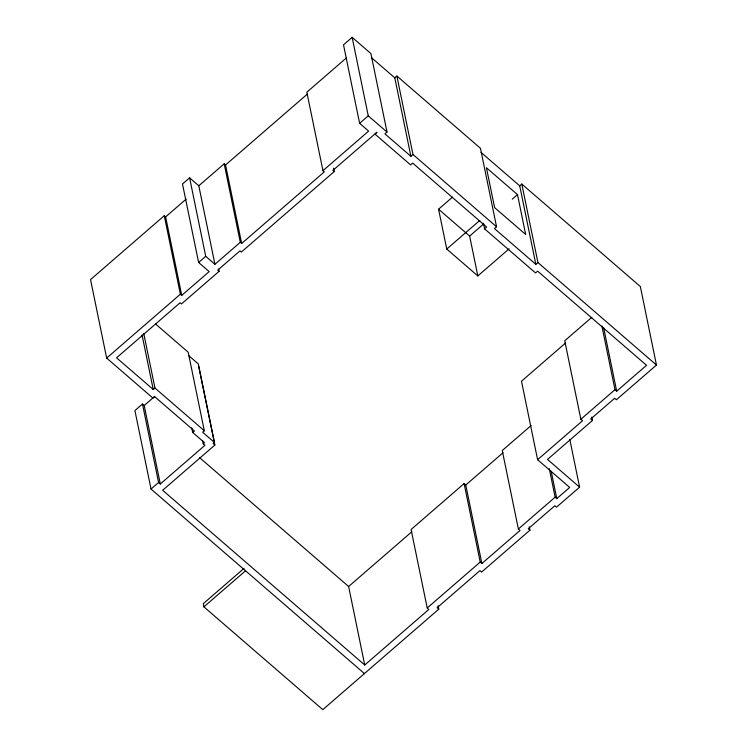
<?xml version="1.0" encoding="UTF-8"?>
<svg xmlns="http://www.w3.org/2000/svg" width="747" height="747" viewBox="0 0 747 747"><rect width="100%" height="100%" fill="white"/><g stroke="black" fill="none" stroke-linecap="round" stroke-linejoin="round"><path stroke-width="1.12" d="M198.805 185.788L224.193 163.798L240.301 242.289L214.921 264.279L198.805 185.788L189.607 177.833L182.501 183.995L198.609 262.486L209.169 271.609L181.745 295.373L180.382 294.197L164.275 215.706L90.536 279.583L106.653 358.074L152.948 398.095L154.648 396.62L194.397 430.991L192.689 432.466L204.538 442.71L203.231 443.839L204.939 445.324L160.306 484L158.588 482.515L142.481 404.024L134.918 410.57L151.034 489.061L364.433 673.579M410.897 156.319L394.789 77.828L396.872 76.026L412.979 154.508L410.897 156.319L384.938 133.872L387.021 132.07L370.914 53.579L352.145 37.35L343.508 44.829L359.615 123.32L368.626 131.108L322.947 170.68L324.31 171.857L241.664 243.466L240.301 242.289M346.365 57.949L306.84 92.189L322.947 170.68M181.745 295.373L165.629 216.882L186.199 199.066M241.664 243.466L225.547 164.975L307.316 94.131M198.609 262.486L205.724 256.324L189.607 177.833M359.615 123.32L368.252 115.841L352.145 37.35M106.653 358.074L180.382 294.197M218.61 269.069L219.076 271.338L181.437 303.954L180.083 302.778L116.56 357.804L153.247 389.523L154.956 388.038L143.741 333.442M333.517 168.178L334.217 171.586L241.356 252.038L240.002 250.861L217.722 270.162L219.076 271.338M160.306 484L144.19 405.509L154.694 396.405M509.146 248.798L477.828 275.932L446.762 249.059L438.573 209.207L452.495 197.143M155.591 324.03L188.197 352.229L204.304 430.72L202.605 432.196L214.445 442.439L213.138 443.569L214.856 445.053L162.659 490.275L364.732 664.998L428.871 609.431L427.209 607.993L411.093 529.502L464.111 483.58L465.773 485.018L481.88 563.509L520.033 530.454L518.371 529.016L502.255 450.525L531.145 425.501M151.034 489.061L158.588 482.515M446.762 249.059L479.817 220.421M521.808 184.051L537.924 262.542L535.842 264.345L519.725 185.863L521.808 184.051L640.347 286.549L656.464 365.04L616.387 399.757L614.669 398.272L590.765 418.983L592.483 420.458L547.514 459.424L579.597 487.165L556.496 507.176L554.834 505.747L528.278 528.745L529.94 530.183L481.582 572.081L479.919 570.652L437.116 607.722L438.778 609.16L322.797 709.65L203.912 606.853L203.259 603.697L244.036 568.374M477.828 275.932L469.648 236.071L483.57 224.007M512.274 199.141L517.494 194.612L486.428 167.748L494.607 207.61L525.673 234.474L517.494 194.612M601.895 325.991L614.977 389.691L616.686 391.176L646.547 365.311L537.616 271.124L535.534 272.926L484.56 228.853L486.642 227.041L412.68 163.089L410.598 164.891L375.022 134.143L376.955 132.21L332.863 170.409L334.217 171.586M396.872 76.026L480.442 148.28L496.55 226.771L494.467 228.582L535.842 264.345M203.912 606.853L245.548 570.783M591.867 317.27L564.741 340.763L580.858 419.254L582.576 420.729L537.607 459.694L569.69 487.436L556.795 498.604L555.133 497.166L549.297 468.724M565.582 343.004L521.49 381.203L537.607 459.694M364.732 664.998L348.625 586.507L411.877 531.705M465.773 485.018L503.058 452.719M580.858 419.254L614.977 389.691M427.209 607.993L480.218 562.071L464.111 483.58M518.371 529.016L555.133 497.166M371.418 57.622L394.789 77.828M481.003 152.369L519.725 185.863M368.252 115.841L387.021 132.07M412.979 154.508L496.55 226.771M537.924 262.542L656.464 365.04M438.573 209.207L469.648 236.071M224.193 163.798L225.547 164.975M164.275 215.706L165.629 216.882M205.724 256.324L214.921 264.279M480.218 562.071L481.88 563.509M189.028 355.899L198.338 363.948L214.445 442.439M154.956 388.038L204.304 430.72M142.481 404.024L144.19 405.509M199.496 457.566L348.625 586.507M603.613 327.475L616.686 391.176M591.783 417.05L592.483 420.458M569.793 439.385L579.597 487.165M551.193 471.301L556.795 498.604M483.393 223.157L484.56 228.853M529.24 526.766L529.94 530.183M438.078 605.752L438.778 609.16M198.739 366.562L214.856 445.053M202.53 440.422L203.231 443.839M191.755 427.91L192.689 432.466M142.042 334.917L153.247 389.523"/></g></svg>
